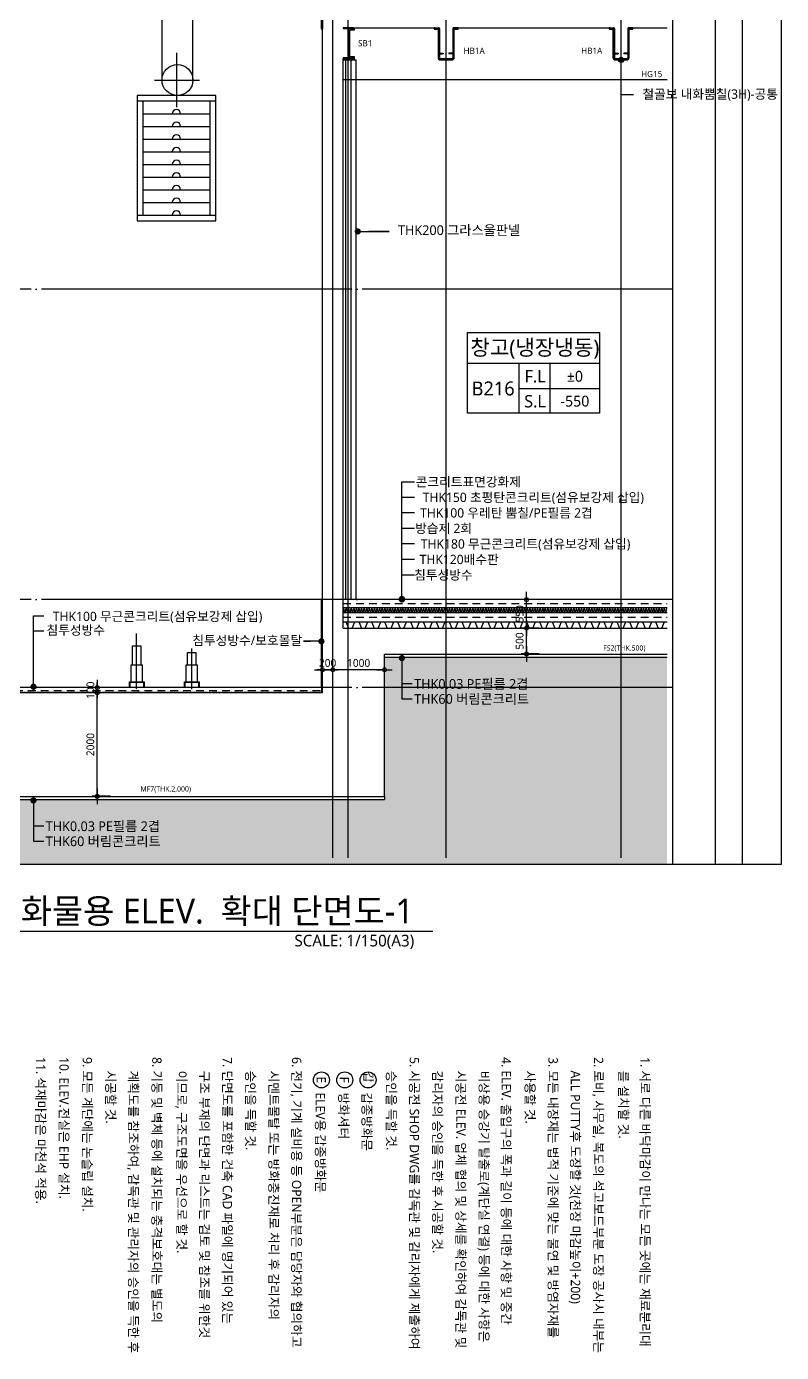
# Model space of a CAD drawing. Header units: millimetres. Extents: x -41190 to 206278, y 985 to 58902.
# Drawn here: x 148490 to 163078, y 985 to 26603 of the extents above; entities that cross this region are included whole.
import ezdxf
from ezdxf.enums import TextEntityAlignment as Align

# ---------------------------------------------------------------- set-up
doc = ezdxf.new("R2010")
doc.units = ezdxf.units.MM
doc.header["$LTSCALE"] = 100
doc.header["$MEASUREMENT"] = 0
doc.header["$PDSIZE"] = -10
doc.linetypes.add('CEN', pattern=[62, 60, -1, 0, -1])
doc.linetypes.add('HID', pattern=[2.5, 1.5, -1])
doc.layers.get('0').update_dxf_attribs({"linetype": 'CONTINUOUS'})
doc.layers.get('Defpoints').update_dxf_attribs({"color": 171, "linetype": 'CONTINUOUS'})
for name, color, linetype in [('4', 4, 'CONTINUOUS'), ('CEN(ST)', 1, 'CEN'), ('CON', 2, 'CONTINUOUS'), ('ELE-6', 8, 'CONTINUOUS'), ('ELE6', 8, 'CONTINUOUS'), ('ELE9', 9, 'CONTINUOUS'), ('FIN', 8, 'CONTINUOUS'), ('FIN(패널-T75 글라스울)', 6, 'CONTINUOUS'), ('FIN-2', 9, 'CONTINUOUS'), ('HAT 254', 254, 'CONTINUOUS'), ('HAT-252', 252, 'CONTINUOUS'), ('HF', 3, 'CONTINUOUS'), ('INS', 9, 'BATTING'), ('LED', 7, 'CONTINUOUS'), ('NDIM', 7, 'CONTINUOUS'), ('STEEL', 5, 'CONTINUOUS'), ('SYM', 7, 'CONTINUOUS'), ('TEXT', 3, 'CONTINUOUS'), ('TEXT(MIN)', 7, 'CONTINUOUS'), ('TEXT(NOTE小)', 1, 'CONTINUOUS'), ('TEXT(노트)', 7, 'CONTINUOUS'), ('TEXT(실명)', 3, 'CONTINUOUS'), ('TEXT-기입', 6, 'CONTINUOUS'), ('TITLE', 7, 'CONTINUOUS'), ('wire-meshes', 1, 'CONTINUOUS'), ('배수판', 5, 'CONTINUOUS')]:
    doc.layers.add(name, color=color, linetype=linetype)
doc.layers.add('NUMBER', color=171, linetype='CONTINUOUS', plot=False)
doc.styles.add('CGS', font='cgse', dxfattribs={"bigfont": 'cgs'})
doc.styles.add('나눔바른고딕', font='NanumBarunGothic.ttf')
doc.linetypes.add('BATTING', pattern='A,0.0001,-0.1,[134,ltypeshp.shx,S=0.1,R=0,X=-0.1,Y=0],-0.2,[134,ltypeshp.shx,S=0.1,R=180,X=0.1,Y=0],-0.1', length=0.4001)
doc.dimstyles.new('NDIM 1200', dxfattribs={"dimscale": 75, "dimtxt": 3, "dimasz": 1, "dimexe": 2, "dimexo": 2, "dimgap": 1, "dimtad": 1, "dimdec": 0, "dimdsep": 46, "dimtxsty": 'CGS', "dimblk": 'DOT0', "dimcen": 1, "dimdle": 8, "dimclrd": 256, "dimclre": 256, "dimclrt": 256, "dimadec": 0, "dimazin": 0, "dimtfac": 1, "dimtdec": 0, "dimtix": 1, "dimtmove": 2, "dimatfit": 3, "dimldrblk": 'DOT0', "dimfxl": 1, "dimtolj": 1, "dimtzin": 0, "dimlwd": -1, "dimlwe": -1, "dimarcsym": 0})

# ---------------------------------------------------------------- blocks, each defined once
blk = doc.blocks.new('갑종방화문표기')
at = {"layer": 'TEXT(NOTE小)'}
blk.add_circle((0, 0), 150, dxfattribs=at)
at = {"layer": 'TEXT(NOTE小)', "style": '나눔바른고딕'}
blk.add_text('갑', height=160, dxfattribs=at).set_placement((-53, 7), align=Align.MIDDLE_CENTER)
blk = doc.blocks.new('A$C4BDA14EB')
at = {"layer": 'TEXT(NOTE小)'}
blk.add_circle((515, 572), 515, dxfattribs=at)
at = {"layer": 'TEXT(NOTE小)', "style": '나눔바른고딕'}
blk.add_text('F', height=600, dxfattribs=at).set_placement((502, 554), align=Align.MIDDLE_CENTER)
blk = doc.blocks.new('A$C0853663C')
at = {"layer": 'TEXT(NOTE小)'}
blk.add_circle((515, 573), 515, dxfattribs=at)
at = {"layer": 'TEXT(NOTE小)', "style": '나눔바른고딕'}
blk.add_text('E', height=600, dxfattribs=at).set_placement((502, 554), align=Align.MIDDLE_CENTER)
blk = doc.blocks.new('NOTE')
for name, p, xscale, yscale, zscale in [('갑종방화문표기', (575, -5646), 1.030731055544951, 1.030731055544951, 1.030731055544951), ('A$C4BDA14EB', (420, -6268), 0.3, 0.3, 0.3), ('A$C0853663C', (420, -6718), 0.3, 0.3, 0.3)]:
    blk.add_blockref(name, p, dxfattribs=dict(xscale=xscale, yscale=yscale, zscale=zscale))
at = {"layer": 'TEXT', "style": '나눔바른고딕'}
for s, p in [('1. 서로 다른 바닥마감이 만나는 모든 곳에는 재료분리대', (132, -292)), ('를 설치할 것.', (393, -709)), ('2. 로비, 사무실, 복도의 석고보드부분 도장 공사시 내부는', (132, -1192)), ('ALL PUTTY후 도장할 것(천장 마감높이+200)', (393, -1638)), ('3. 모든 내장재는 법적 기준에 맞는 불연 및 방염자재를', (132, -2070)), ('사용할 것.', (393, -2516)), ('4. ELEV. 출입구의 폭과 길이 등에 대한 사항 및 중간', (132, -2976)), ('비상용 승강기 탈출로(계단실 연결) 등에 대한 사항은', (393, -3403)), ('시공전 ELEV. 업체 협의 및 상세를 확인하여 감독관 및', (393, -3853)), ('감리자의 승인을 득한 후 시공할 것.', (393, -4303)), ('5. 시공전 SHOP DWG를 감독관 및 감리자에게 제출하여', (132, -4750)), ('승인을 득할 것.', (393, -5196)), ('갑종방화문', (815, -5667)), ('방화셔터', (815, -6117)), ('ELEV용 갑종방화문', (815, -6567)), ('6. 전기, 기계 설비용 등 OPEN부분은 담당자와 협의하고', (132, -7026)), ('시멘트몰탈 또는 방화충진재로 처리 후 감리자의', (393, -7466)), ('승인을 득할 것.', (393, -7916)), ('7. 단면도를 포함한 건축 CAD 파일에 명기되어 있는', (132, -8363)), ('구조 부재의 단면과 리스트는 검토 및 참조를 위한것', (393, -8806)), ('이므로, 구조도면을 우선으로 할 것.', (393, -9246)), ('8. 기둥 및 벽체 등에 설치되는 충격보호대는 별도의', (132, -9726)), ('계획도를 참조하여, 감독관 및 관리자의 승인을 득한 후', (393, -10179)), ('시공할 것.', (393, -10619)), ('9. 모든 계단에는 논슬립 설치.', (132, -11070)), ('10. ELEV.전실은 EHP 설치.', (132, -11520)), ('11. 석재마감은 마천석 적용.', (132, -11970))]:
    blk.add_text(s, height=180, dxfattribs=at).set_placement(p, align=Align.MIDDLE_LEFT)
blk = doc.blocks.new('DOT0')
blk.add_line((-3, 0), (3, 0))
at = {"color": 6}
blk.add_circle((0, 0), 0.75, dxfattribs=at)
blk = doc.blocks.new('*U14')
at = {"layer": 'Defpoints'}
blk.add_point((0, 0), dxfattribs=at)
at = {"layer": 'HF'}
for p, q in [((-209, 0), (-147, 0)), ((-209, 0), (-209, -6)), ((209, 0), (147, 0)), ((209, 0), (209, -6)), ((-209, -6), (-147, -6)), ((-135, -18), (-135, -482)), ((-129, -18), (-129, -482)), ((129, -18), (129, -482)), ((135, -18), (135, -482)), ((209, -6), (147, -6)), ((-117, -494), (-55, -494)), ((-117, -500), (-55, -500)), ((-117, -506), (-55, -506)), ((-55, -494), (-55, -500)), ((-55, -500), (-55, -506)), ((117, -494), (55, -494)), ((55, -494), (55, -500)), ((117, -500), (55, -500)), ((55, -500), (55, -506)), ((117, -506), (55, -506)), ((-135, -518), (-135, -582)), ((-129, -518), (-129, -582)), ((-117, -594), (117, -594)), ((-117, -600), (117, -600)), ((129, -518), (129, -582)), ((135, -518), (135, -582))]:
    blk.add_line(p, q, dxfattribs=at)
for centre, radius, start, end in [((-147, -18), 18, 360, 450), ((147, -18), 18, 90, 180), ((-147, -18), 12, 0, 90), ((147, -18), 12, 90, 180), ((-117, -482), 18, 180, 270), ((-117, -518), 18, 90, 180), ((-117, -482), 12, 180, 270), ((-117, -518), 12, 90, 180), ((117, -482), 12, 270, 360), ((117, -482), 18, 270, 360), ((117, -518), 18, 0, 90), ((117, -518), 12, 0, 90), ((-117, -582), 18, 180, 270), ((-117, -582), 12, 180, 270), ((117, -582), 12, 270, 360), ((117, -582), 18, 270, 360)]:
    blk.add_arc(centre, radius, start, end, dxfattribs=at)
blk = doc.blocks.new('A$C51E23882')
at = {"layer": 'TITLE'}
blk.add_lwpolyline([(8500, 0), (0, 0), (0, 5200), (8500, 5200)], close=True, dxfattribs=at)
for points in [[(8500, 3200), (0, 3200)], [(3300, 3200), (3300, 0)], [(5300, 3200), (5300, 0)], [(3300, 1600), (8500, 1600)]]:
    blk.add_lwpolyline(points, dxfattribs=at)
at = {"layer": 'TITLE', "style": '나눔바른고딕'}
for s, p in [('F.L', (4352, 2378)), ('S.L', (4352, 778))]:
    blk.add_text(s, height=800, dxfattribs=at).set_placement(p, align=Align.MIDDLE)
blk = doc.blocks.new('*D194')
at = {"layer": 'Defpoints', "color": 0, "ltscale": 0.4, "transparency": 16777216}
for p in [(154408, 14175), (154408, 13837), (155408, 13835)]:
    blk.add_point(p, dxfattribs=at)
at = {"layer": 'NDIM', "ltscale": 0.4, "transparency": 16777216}
for p, q in [((154408, 13937), (154408, 14275)), ((155358, 14175), (154458, 14175)), ((155408, 13935), (155408, 14275))]:
    blk.add_line(p, q, dxfattribs=at)
at = {"layer": 'NDIM', "ltscale": 0.4, "transparency": 16777216, "xscale": 50, "yscale": 50, "zscale": 50, "rotation": 180}
blk.add_blockref('DOT0', (154408, 14175), dxfattribs=at)
at = {"layer": 'NDIM', "ltscale": 0.4, "transparency": 16777216, "xscale": 50, "yscale": 50, "zscale": 50}
blk.add_blockref('DOT0', (155408, 14175), dxfattribs=at)
at = {"layer": 'NDIM', "ltscale": 0.4, "transparency": 16777216, "insert": (154908, 14306), "char_height": 150, "attachment_point": 5, "style": '나눔바른고딕'}
blk.add_mtext('\\A1;1000', dxfattribs=at)
blk = doc.blocks.new('*D195')
at = {"layer": 'Defpoints', "color": 0, "ltscale": 0.4, "transparency": 16777216}
for p in [(154408, 14175), (154208, 13836), (154408, 13837)]:
    blk.add_point(p, dxfattribs=at)
at = {"layer": 'NDIM', "ltscale": 0.4, "transparency": 16777216}
for p, q in [((154158, 14175), (154108, 14175)), ((154208, 13936), (154208, 14275)), ((154208, 14175), (154408, 14175)), ((154408, 13937), (154408, 14275)), ((154458, 14175), (154508, 14175))]:
    blk.add_line(p, q, dxfattribs=at)
at = {"layer": 'NDIM', "ltscale": 0.4, "transparency": 16777216, "xscale": 50, "yscale": 50, "zscale": 50}
blk.add_blockref('DOT0', (154208, 14175), dxfattribs=at)
at = {"layer": 'NDIM', "ltscale": 0.4, "transparency": 16777216, "xscale": 50, "yscale": 50, "zscale": 50, "rotation": 180}
blk.add_blockref('DOT0', (154408, 14175), dxfattribs=at)
at = {"layer": 'NDIM', "ltscale": 0.4, "transparency": 16777216, "insert": (154308, 14306), "char_height": 150, "attachment_point": 5, "style": '나눔바른고딕'}
blk.add_mtext('\\A1;200', dxfattribs=at)
blk = doc.blocks.new('*D290')
at = {"layer": 'Defpoints', "color": 0, "ltscale": 0.4, "transparency": 16777216}
for p in [(158151, 15530), (158488, 15530), (158493, 14980, 0)]:
    blk.add_point(p, dxfattribs=at)
at = {"layer": 'NDIM', "ltscale": 0.4, "transparency": 16777216}
for p, q in [((158388, 15530), (158051, 15530)), ((158151, 15030), (158151, 15480)), ((158393, 14980), (158051, 14980))]:
    blk.add_line(p, q, dxfattribs=at)
at = {"layer": 'NDIM', "ltscale": 0.4, "transparency": 16777216, "xscale": 50, "yscale": 50, "zscale": 50}
for p, rotation in [((158151, 15530), 90), ((158151, 14980), 270)]:
    blk.add_blockref('DOT0', p, dxfattribs=dict(at, rotation=rotation))
at = {"layer": 'NDIM', "ltscale": 0.4, "transparency": 16777216, "insert": (158019, 15255), "char_height": 150, "attachment_point": 5, "rotation": 90, "style": '나눔바른고딕'}
blk.add_mtext('\\A1;550', dxfattribs=at)
blk = doc.blocks.new('*D291')
at = {"layer": 'Defpoints', "color": 0, "ltscale": 0.4, "transparency": 16777216}
for p in [(158151, 14980), (158488, 14980), (158493, 14480, 0)]:
    blk.add_point(p, dxfattribs=at)
at = {"layer": 'NDIM', "ltscale": 0.4, "transparency": 16777216}
for p, q in [((158388, 14980), (158051, 14980)), ((158151, 14530), (158151, 14930)), ((158393, 14480), (158051, 14480))]:
    blk.add_line(p, q, dxfattribs=at)
at = {"layer": 'NDIM', "ltscale": 0.4, "transparency": 16777216, "xscale": 50, "yscale": 50, "zscale": 50}
for p, rotation in [((158151, 14980), 90), ((158151, 14480), 270)]:
    blk.add_blockref('DOT0', p, dxfattribs=dict(at, rotation=rotation))
at = {"layer": 'NDIM', "ltscale": 0.4, "transparency": 16777216, "insert": (158019, 14730), "char_height": 150, "attachment_point": 5, "rotation": 90, "style": '나눔바른고딕'}
blk.add_mtext('\\A1;500', dxfattribs=at)
blk = doc.blocks.new('*D292')
at = {"layer": 'Defpoints', "color": 0, "ltscale": 0.4, "transparency": 16777216}
for p in [(149857, 13830), (150199, 13830, 0), (150199, 13730, 0)]:
    blk.add_point(p, dxfattribs=at)
at = {"layer": 'NDIM', "ltscale": 0.4, "transparency": 16777216}
for p, q in [((149857, 13880), (149857, 13930)), ((150099, 13830), (149757, 13830)), ((150099, 13730), (149757, 13730)), ((149857, 13730), (149857, 13830)), ((149857, 13680), (149857, 13630))]:
    blk.add_line(p, q, dxfattribs=at)
at = {"layer": 'NDIM', "ltscale": 0.4, "transparency": 16777216, "xscale": 50, "yscale": 50, "zscale": 50}
for p, rotation in [((149857, 13830), 270), ((149857, 13730), 90)]:
    blk.add_blockref('DOT0', p, dxfattribs=dict(at, rotation=rotation))
at = {"layer": 'NDIM', "ltscale": 0.4, "transparency": 16777216, "insert": (149725, 13780), "char_height": 150, "attachment_point": 5, "rotation": 90, "style": '나눔바른고딕'}
blk.add_mtext('\\A1;100', dxfattribs=at)
blk = doc.blocks.new('*D293')
at = {"layer": 'Defpoints', "color": 0, "ltscale": 0.4, "transparency": 16777216}
for p in [(149857, 13730), (150195, 13730), (150212, 11730, 0)]:
    blk.add_point(p, dxfattribs=at)
at = {"layer": 'NDIM', "ltscale": 0.4, "transparency": 16777216}
for p, q in [((150095, 13730), (149757, 13730)), ((149857, 11780), (149857, 13680)), ((150112, 11730), (149757, 11730))]:
    blk.add_line(p, q, dxfattribs=at)
at = {"layer": 'NDIM', "ltscale": 0.4, "transparency": 16777216, "xscale": 50, "yscale": 50, "zscale": 50}
for p, rotation in [((149857, 13730), 90), ((149857, 11730), 270)]:
    blk.add_blockref('DOT0', p, dxfattribs=dict(at, rotation=rotation))
at = {"layer": 'NDIM', "ltscale": 0.4, "transparency": 16777216, "insert": (149725, 12730), "char_height": 150, "attachment_point": 5, "rotation": 90, "style": '나눔바른고딕'}
blk.add_mtext('\\A1;2000', dxfattribs=at)

msp = doc.modelspace()

# ---------------------------------------------------------------- hatches: boundary and pattern name
at = {"ltscale": 10000}
h = msp.add_hatch(color=256, dxfattribs=at)
h.dxf.hatch_style = 1
edge = h.paths.add_edge_path()
edge.add_arc((159978.3, 25958.6), 50, 360, 720, ccw=False)
at = {"layer": 'HAT 254', "ltscale": 1000}
h = msp.add_hatch(color=256, dxfattribs=at)
h.dxf.hatch_style = 1
h.paths.add_polyline_path([(160868.8, 14419.6), (160868.8, 10420.6), (141914.6, 10420.6), (141914.6, 14419.6), (143008.3, 14419.6), (143008.3, 12919.6), (146008.3, 12919.6), (146008.3, 11669.6), (155408.3, 11669.6), (155408.3, 14419.6)])
at = {"layer": 'LED'}
h = msp.add_hatch(color=256, dxfattribs=at)
h.dxf.hatch_style = 1
edge = h.paths.add_edge_path()
edge.add_arc((155744, 15537.4), 64.8, 180, 540, ccw=False)

# ---------------------------------------------------------------- linework, layer by layer
for p, q in [((154208.3, 26556.3), (154208.3, 26854.8)), ((154208.3, 26579.8), (154208.3, 26556.3))]:
    msp.add_line(p, q)
msp.add_lwpolyline([(154180.5, 26839.8), (154180.5, 26556.3), (154208.3, 26556.3)])
at = {"layer": '4'}
msp.add_lwpolyline([(154341.3, 27002.6, -0.4142136), (154331.3, 26992.6), (154208.3, 26992.6), (154208.3, 26566.3, -0.4142136), (154198.3, 26556.3), (154191.3, 26556.3), (154191.3, 27009.6), (154341.3, 27009.6)], format="xyb", close=True, dxfattribs=at)
at = {"layer": 'CEN(ST)', "ltscale": 10000}
for p, q in [((154408.3, 10543.3), (154408.3, 55600.4)), ((154708.3, 10543.3), (154708.3, 55600.4)), ((156598.3, 10543.3), (156598.3, 55600.4)), ((159978.3, 10543.3), (159978.3, 55600.4))]:
    msp.add_line(p, q, dxfattribs=at)
at = {"layer": 'CEN(ST)'}
for p, q in [((160978, 21529.6), (141681.1, 21529.6)), ((160978, 15529.6), (141681.1, 15529.6)), ((160978, 13829.6), (141681.1, 13829.6))]:
    msp.add_line(p, q, dxfattribs=at)
at = {"layer": 'CON', "ltscale": 0.1}
for p, q in [((154208.3, 13729.6), (154208.3, 26954.6)), ((154608.3, 26579.6), (156451.3, 26579.6)), ((156745.3, 26579.6), (159831.3, 26579.6)), ((160125.3, 26579.6), (160868.8, 26579.6)), ((154608.3, 14979.6), (154608.3, 25979.6))]:
    msp.add_line(p, q, dxfattribs=at)
at = {"layer": 'CON', "ltscale": 10000}
for p, q in [((154608.3, 14979.6), (160868.8, 14979.6)), ((155408.3, 11729.6), (155408.3, 14479.6)), ((155408.3, 14479.6), (160868.8, 14479.6)), ((154208.3, 13729.6), (148008.3, 13729.6)), ((146008.3, 11729.6), (155408.3, 11729.6))]:
    msp.add_line(p, q, dxfattribs=at)
at = {"layer": 'Defpoints', "ltscale": 1000}
for points in [[(139806.1, 10420.6), (163078, 10420.6), (163078, 57475.4), (139806.1, 57475.4)], [(140331.1, 10420.6), (162328, 10420.6), (162328, 56950.4), (140331.1, 56950.4)], [(140856.1, 10420.6), (161803, 10420.6), (161803, 56425.4), (140856.1, 56425.4)]]:
    msp.add_lwpolyline(points, close=True, dxfattribs=at)
msp.add_lwpolyline([(141681.1, 55600.4), (141681.1, 10420.6), (160978, 10420.6), (160978, 55600.4)], dxfattribs=at)
at = {"layer": 'ELE-6', "ltscale": 10000}
msp.add_line((154608.3, 25579.6), (160868.8, 25579.6), dxfattribs=at)
at = {"layer": 'ELE9'}
for p, q in [((151108.3, 25569), (151108.3, 55600.4)), ((151705.7, 25568.5), (151705.7, 55600.4)), ((151386.9, 26092.1), (151386.9, 25045.9)), ((150960.5, 25569), (151835, 25569)), ((150627.2, 25270.5), (150627.2, 22851.1)), ((152146.6, 25270.5), (150627.2, 25270.5)), ((152146.6, 25161.4), (150627.2, 25161.4)), ((150736.2, 25161.4), (150736.2, 22960.1)), ((152037.6, 22960.1), (152037.6, 25161.4)), ((152146.6, 22851.1), (152146.6, 25270.5)), ((150736.2, 24916.8), (152037.6, 24916.8)), ((150736.2, 24672.2), (152037.6, 24672.2)), ((150736.2, 24427.7), (152037.6, 24427.7)), ((150736.2, 24183.1), (152037.6, 24183.1)), ((150736.2, 23938.5), (152037.6, 23938.5)), ((150736.2, 23693.9), (152037.6, 23693.9)), ((150736.2, 23449.3), (152037.6, 23449.3)), ((150736.2, 23204.7), (152037.6, 23204.7)), ((150627.2, 22960.1), (152146.6, 22960.1)), ((150627.2, 22851.1), (152146.6, 22851.1)), ((150618.6, 13807.8), (150618.6, 14875.6)), ((150618.6, 13807.8), (150618.6, 14779.5)), ((151679.5, 14584.5), (151679.5, 13800.3))]:
    msp.add_line(p, q, dxfattribs=at)
for points in [[(150539.3, 14261.9), (150539.3, 14635.7), (150697.9, 14635.7), (150697.9, 14261.9)], [(151600.2, 14261.9), (151600.2, 14508.7), (151758.8, 14508.7), (151758.8, 14261.9)], [(150731.9, 13940), (150731.9, 14261.9), (150505.3, 14261.9), (150505.3, 13940)], [(151792.8, 13940), (151792.8, 14261.9), (151566.2, 14261.9), (151566.2, 13940)], [(150481, 13829.6), (150481, 13940), (150766.1, 13940), (150766.1, 13829.6)], [(150756.8, 13829.6), (150756.8, 13931.8), (150488.7, 13931.8), (150488.7, 13829.6)], [(151541.9, 13829.6), (151541.9, 13940), (151827, 13940), (151827, 13829.6)], [(151817.7, 13829.6), (151817.7, 13931.8), (151549.6, 13931.8), (151549.6, 13829.6)]]:
    msp.add_lwpolyline(points, dxfattribs=at)
msp.add_circle((151407, 25568.5), 298.7, dxfattribs=at)
for centre in [(151386.9, 24916.8), (151386.9, 24672.2), (151386.9, 24427.7), (151386.9, 24183.1), (151386.9, 23938.5), (151386.9, 23693.9), (151386.9, 23449.3), (151386.9, 23204.7), (151386.9, 22960.1)]:
    msp.add_arc(centre, 81.5, 0, 180, dxfattribs=at)
at = {"layer": 'FIN', "ltscale": 0.1}
for p, q in [((154188.3, 13829.6), (154188.3, 15529.6)), ((154188.3, 15529.6), (154208.3, 15529.6))]:
    msp.add_line(p, q, dxfattribs=at)
at = {"layer": 'FIN', "ltscale": 10000}
for p, q in [((160868.8, 15529.6), (154608.3, 15529.6)), ((154608.3, 15379.6), (160868.8, 15379.6)), ((154188.3, 13829.6), (148028.3, 13829.6))]:
    msp.add_line(p, q, dxfattribs=at)
at = {"layer": 'FIN'}
for p, q in [((154608.3, 15279.6), (160868.8, 15279.6)), ((154608.3, 15099.6), (160868.8, 15099.6))]:
    msp.add_line(p, q, dxfattribs=at)
at = {"layer": 'FIN', "ltscale": 10000}
msp.add_lwpolyline([(154608.3, 25958.6), (154829.3, 25958.6), (154829.3, 26017.6), (154734.8, 26017.6), (154734.8, 26541.6), (154829.3, 26541.6), (154829.3, 26579.6)], dxfattribs=at)
for points in [[(156807.3, 26579.6), (156807.3, 26573.6), (156745.3, 26573.6, 0.4142136), (156733.3, 26561.6), (156733.3, 25997.6, -0.4142136), (156715.3, 25979.6), (156481.3, 25979.6, -0.4142136), (156463.3, 25997.6), (156463.3, 26561.6, 0.4142136), (156451.3, 26573.6), (156389.3, 26573.6), (156389.3, 26579.6), (156368.3, 26579.6), (156368.3, 26552.6), (156442.3, 26552.6), (156442.3, 25997.6, 0.4142136), (156481.3, 25958.6), (156715.3, 25958.6, 0.4142136), (156754.3, 25997.6), (156754.3, 26552.6), (156828.3, 26552.6), (156828.3, 26579.6)], [(160187.3, 26579.6), (160187.3, 26573.6), (160125.3, 26573.6, 0.4142136), (160113.3, 26561.6), (160113.3, 25997.6, -0.4142136), (160095.3, 25979.6), (159861.3, 25979.6, -0.4142136), (159843.3, 25997.6), (159843.3, 26561.6, 0.4142136), (159831.3, 26573.6), (159769.3, 26573.6), (159769.3, 26579.6), (159748.3, 26579.6), (159748.3, 26552.6), (159822.3, 26552.6), (159822.3, 25997.6, 0.4142136), (159861.3, 25958.6), (160095.3, 25958.6, 0.4142136), (160134.3, 25997.6), (160134.3, 26552.6), (160208.3, 26552.6), (160208.3, 26579.6)]]:
    msp.add_lwpolyline(points, format="xyb", close=True, dxfattribs=at)
at = {"layer": 'FIN', "ltscale": 1000}
for points in [[(159769.3, 26574.7, -0.0205695), (159770.5, 26573.6)], [(154614.2, 15279.6, 0.5248557), (154632.9, 15306.7), (154620.5, 15352.5, -1.4491979), (154657.9, 15352.5), (154645.5, 15306.7, 0.5248557), (154664.2, 15279.6, 0.5248557), (154682.9, 15306.7), (154670.5, 15352.5, -1.4491979), (154707.9, 15352.5), (154695.5, 15306.7, 0.5248557), (154714.2, 15279.6, 0.5248557), (154732.9, 15306.7), (154720.5, 15352.5, -1.4491979), (154757.9, 15352.5), (154745.5, 15306.7, 0.5248557), (154764.2, 15279.6, 0.5248557), (154782.9, 15306.7), (154770.5, 15352.5, -1.4491979), (154807.9, 15352.5), (154795.5, 15306.7, 0.5248557), (154814.2, 15279.6, 0.5248557), (154832.9, 15306.7), (154820.5, 15352.5, -1.4491979), (154857.9, 15352.5), (154845.5, 15306.7, 0.5248557), (154864.2, 15279.6, 0.5248557), (154882.9, 15306.7), (154870.5, 15352.5, -1.4491979), (154907.9, 15352.5), (154895.5, 15306.7, 0.5248557), (154914.2, 15279.6, 0.5248557), (154932.9, 15306.7), (154920.5, 15352.5, -1.4491979), (154957.9, 15352.5), (154945.5, 15306.7, 0.5248557), (154964.2, 15279.6, 0.5248557), (154982.9, 15306.7), (154970.5, 15352.5, -1.4491979), (155007.9, 15352.5), (154995.5, 15306.7, 0.5248557), (155014.2, 15279.6, 0.5248557), (155032.9, 15306.7), (155020.5, 15352.5, -1.4491979), (155057.9, 15352.5), (155045.5, 15306.7, 0.5248557), (155064.2, 15279.6, 0.5248557), (155082.9, 15306.7), (155070.5, 15352.5, -1.4491979), (155107.9, 15352.5), (155095.5, 15306.7, 0.5248557), (155114.2, 15279.6, 0.5248557), (155132.9, 15306.7), (155120.5, 15352.5, -1.4491979), (155157.9, 15352.5), (155145.5, 15306.7, 0.5248557), (155164.2, 15279.6, 0.5248557), (155182.9, 15306.7), (155170.5, 15352.5, -1.4491979), (155207.9, 15352.5), (155195.5, 15306.7, 0.5248557), (155214.2, 15279.6, 0.5248557), (155232.9, 15306.7), (155220.5, 15352.5, -1.4491979), (155257.9, 15352.5), (155245.5, 15306.7, 0.5248557), (155264.2, 15279.6, 0.5248557), (155282.9, 15306.7), (155270.5, 15352.5, -1.4491979), (155307.9, 15352.5), (155295.5, 15306.7, 0.5248557), (155314.2, 15279.6, 0.5248557), (155332.9, 15306.7), (155320.5, 15352.5, -1.4491979), (155357.9, 15352.5), (155345.5, 15306.7, 0.5248557), (155364.2, 15279.6, 0.5248557), (155382.9, 15306.7), (155370.5, 15352.5, -1.4491979), (155407.9, 15352.5), (155395.5, 15306.7, 0.5248557), (155414.2, 15279.6, 0.5248557), (155432.9, 15306.7), (155420.5, 15352.5, -1.4491979), (155457.9, 15352.5), (155445.5, 15306.7, 0.5248557), (155464.2, 15279.6, 0.5248557), (155482.9, 15306.7), (155470.5, 15352.5, -1.4491979), (155507.9, 15352.5), (155495.5, 15306.7, 0.5248557), (155514.2, 15279.6, 0.5248557), (155532.9, 15306.7), (155520.5, 15352.5, -1.4491979), (155557.9, 15352.5), (155545.5, 15306.7, 0.5248557), (155564.2, 15279.6, 0.5248557), (155582.9, 15306.7), (155570.5, 15352.5, -1.4491979), (155607.9, 15352.5), (155595.5, 15306.7, 0.5248557), (155614.2, 15279.6, 0.5248557), (155632.9, 15306.7), (155620.5, 15352.5, -1.4491979), (155657.9, 15352.5), (155645.5, 15306.7, 0.5248557), (155664.2, 15279.6, 0.5248557), (155682.9, 15306.7), (155670.5, 15352.5, -1.4491979), (155707.9, 15352.5), (155695.5, 15306.7, 0.5248557), (155714.2, 15279.6, 0.5248557), (155732.9, 15306.7), (155720.5, 15352.5, -1.4491979), (155757.9, 15352.5), (155745.5, 15306.7, 0.5248557), (155764.2, 15279.6, 0.5248557), (155782.9, 15306.7), (155770.5, 15352.5, -1.4491979), (155807.9, 15352.5), (155795.5, 15306.7, 0.5248557), (155814.2, 15279.6, 0.5248557), (155832.9, 15306.7), (155820.5, 15352.5, -1.4491979), (155857.9, 15352.5), (155845.5, 15306.7, 0.5248557), (155864.2, 15279.6, 0.5248557), (155882.9, 15306.7), (155870.5, 15352.5, -1.4491979), (155907.9, 15352.5), (155895.5, 15306.7, 0.5248557), (155914.2, 15279.6, 0.5248557), (155932.9, 15306.7), (155920.5, 15352.5, -1.4491979), (155957.9, 15352.5), (155945.5, 15306.7, 0.5248557), (155964.2, 15279.6, 0.5248557), (155982.9, 15306.7), (155970.5, 15352.5, -1.4491979), (156007.9, 15352.5), (155995.5, 15306.7, 0.5248557), (156014.2, 15279.6, 0.5248557), (156032.9, 15306.7), (156020.5, 15352.5, -1.4491979), (156057.9, 15352.5), (156045.5, 15306.7, 0.5248557), (156064.2, 15279.6, 0.5248557), (156082.9, 15306.7), (156070.5, 15352.5, -1.4491979), (156107.9, 15352.5), (156095.5, 15306.7, 0.5248557), (156114.2, 15279.6, 0.5248557), (156132.9, 15306.7), (156120.5, 15352.5, -1.4491979), (156157.9, 15352.5), (156145.5, 15306.7, 0.5248557), (156164.2, 15279.6, 0.5248557), (156182.9, 15306.7), (156170.5, 15352.5, -1.4491979), (156207.9, 15352.5), (156195.5, 15306.7, 0.5248557), (156214.2, 15279.6)], [(156214.2, 15279.6, 0.5248557), (156232.9, 15306.7), (156220.5, 15352.5, -1.4491979), (156257.9, 15352.5), (156245.5, 15306.7, 0.5248557), (156264.2, 15279.6, 0.5248557), (156282.9, 15306.7), (156270.5, 15352.5, -1.4491979), (156307.9, 15352.5), (156295.5, 15306.7, 0.5248557), (156314.2, 15279.6, 0.5248557), (156332.9, 15306.7), (156320.5, 15352.5, -1.4491979), (156357.9, 15352.5), (156345.5, 15306.7, 0.5248557), (156364.2, 15279.6, 0.5248557), (156382.9, 15306.7), (156370.5, 15352.5, -1.4491979), (156407.9, 15352.5), (156395.5, 15306.7, 0.5248557), (156414.2, 15279.6, 0.5248557), (156432.9, 15306.7), (156420.5, 15352.5, -1.4491979), (156457.9, 15352.5), (156445.5, 15306.7, 0.5248557), (156464.2, 15279.6, 0.5248557), (156482.9, 15306.7), (156470.5, 15352.5, -1.4491979), (156507.9, 15352.5), (156495.5, 15306.7, 0.5248557), (156514.2, 15279.6, 0.5248557), (156532.9, 15306.7), (156520.5, 15352.5, -1.4491979), (156557.9, 15352.5), (156545.5, 15306.7, 0.5248557), (156564.2, 15279.6, 0.5248557), (156582.9, 15306.7), (156570.5, 15352.5, -1.4491979), (156607.9, 15352.5), (156595.5, 15306.7, 0.5248557), (156614.2, 15279.6, 0.5248557), (156632.9, 15306.7), (156620.5, 15352.5, -1.4491979), (156657.9, 15352.5), (156645.5, 15306.7, 0.5248557), (156664.2, 15279.6, 0.5248557), (156682.9, 15306.7), (156670.5, 15352.5, -1.4491979), (156707.9, 15352.5), (156695.5, 15306.7, 0.5248557), (156714.2, 15279.6, 0.5248557), (156732.9, 15306.7), (156720.5, 15352.5, -1.4491979), (156757.9, 15352.5), (156745.5, 15306.7, 0.5248557), (156764.2, 15279.6, 0.5248557), (156782.9, 15306.7), (156770.5, 15352.5, -1.4491979), (156807.9, 15352.5), (156795.5, 15306.7, 0.5248557), (156814.2, 15279.6, 0.5248557), (156832.9, 15306.7), (156820.5, 15352.5, -1.4491979), (156857.9, 15352.5), (156845.5, 15306.7, 0.5248557), (156864.2, 15279.6, 0.5248557), (156882.9, 15306.7), (156870.5, 15352.5, -1.4491979), (156907.9, 15352.5), (156895.5, 15306.7, 0.5248557), (156914.2, 15279.6, 0.5248557), (156932.9, 15306.7), (156920.5, 15352.5, -1.4491979), (156957.9, 15352.5), (156945.5, 15306.7, 0.5248557), (156964.2, 15279.6, 0.5248557), (156982.9, 15306.7), (156970.5, 15352.5, -1.4491979), (157007.9, 15352.5), (156995.5, 15306.7, 0.5248557), (157014.2, 15279.6, 0.5248557), (157032.9, 15306.7), (157020.5, 15352.5, -1.4491979), (157057.9, 15352.5), (157045.5, 15306.7, 0.5248557), (157064.2, 15279.6, 0.5248557), (157082.9, 15306.7), (157070.5, 15352.5, -1.4491979), (157107.9, 15352.5), (157095.5, 15306.7, 0.5248557), (157114.2, 15279.6, 0.5248557), (157132.9, 15306.7), (157120.5, 15352.5, -1.4491979), (157157.9, 15352.5), (157145.5, 15306.7, 0.5248557), (157164.2, 15279.6, 0.5248557), (157182.9, 15306.7), (157170.5, 15352.5, -1.4491979), (157207.9, 15352.5), (157195.5, 15306.7, 0.5248557), (157214.2, 15279.6, 0.5248557), (157232.9, 15306.7), (157220.5, 15352.5, -1.4491979), (157257.9, 15352.5), (157245.5, 15306.7, 0.5248557), (157264.2, 15279.6, 0.5248557), (157282.9, 15306.7), (157270.5, 15352.5, -1.4491979), (157307.9, 15352.5), (157295.5, 15306.7, 0.5248557), (157314.2, 15279.6, 0.5248557), (157332.9, 15306.7), (157320.5, 15352.5, -1.4491979), (157357.9, 15352.5), (157345.5, 15306.7, 0.5248557), (157364.2, 15279.6, 0.5248557), (157382.9, 15306.7), (157370.5, 15352.5, -1.4491979), (157407.9, 15352.5), (157395.5, 15306.7, 0.5248557), (157414.2, 15279.6, 0.5248557), (157432.9, 15306.7), (157420.5, 15352.5, -1.4491979), (157457.9, 15352.5), (157445.5, 15306.7, 0.5248557), (157464.2, 15279.6, 0.5248557), (157482.9, 15306.7), (157470.5, 15352.5, -1.4491979), (157507.9, 15352.5), (157495.5, 15306.7, 0.5248557), (157514.2, 15279.6, 0.5248557), (157532.9, 15306.7), (157520.5, 15352.5, -1.4491979), (157557.9, 15352.5), (157545.5, 15306.7, 0.5248557), (157564.2, 15279.6, 0.5248557), (157582.9, 15306.7), (157570.5, 15352.5, -1.4491979), (157607.9, 15352.5), (157595.5, 15306.7, 0.5248557), (157614.2, 15279.6, 0.5248557), (157632.9, 15306.7), (157620.5, 15352.5, -1.4491979), (157657.9, 15352.5), (157645.5, 15306.7, 0.5248557), (157664.2, 15279.6, 0.5248557), (157682.9, 15306.7), (157670.5, 15352.5, -1.4491979), (157707.9, 15352.5), (157695.5, 15306.7, 0.5248557), (157714.2, 15279.6, 0.5248557), (157732.9, 15306.7), (157720.5, 15352.5, -1.4491979), (157757.9, 15352.5), (157745.5, 15306.7, 0.5248557), (157764.2, 15279.6, 0.5248557), (157782.9, 15306.7), (157770.5, 15352.5, -1.4491979), (157807.9, 15352.5), (157795.5, 15306.7, 0.5248557), (157814.2, 15279.6)], [(157814.2, 15279.6, 0.5248557), (157832.9, 15306.7), (157820.5, 15352.5, -1.4491979), (157857.9, 15352.5), (157845.5, 15306.7, 0.5248557), (157864.2, 15279.6, 0.5248557), (157882.9, 15306.7), (157870.5, 15352.5, -1.4491979), (157907.9, 15352.5), (157895.5, 15306.7, 0.5248557), (157914.2, 15279.6, 0.5248557), (157932.9, 15306.7), (157920.5, 15352.5, -1.4491979), (157957.9, 15352.5), (157945.5, 15306.7, 0.5248557), (157964.2, 15279.6, 0.5248557), (157982.9, 15306.7), (157970.5, 15352.5, -1.4491979), (158007.9, 15352.5), (157995.5, 15306.7, 0.5248557), (158014.2, 15279.6, 0.5248557), (158032.9, 15306.7), (158020.5, 15352.5, -1.4491979), (158057.9, 15352.5), (158045.5, 15306.7, 0.5248557), (158064.2, 15279.6, 0.5248557), (158082.9, 15306.7), (158070.5, 15352.5, -1.4491979), (158107.9, 15352.5), (158095.5, 15306.7, 0.5248557), (158114.2, 15279.6, 0.5248557), (158132.9, 15306.7), (158120.5, 15352.5, -1.4491979), (158157.9, 15352.5), (158145.5, 15306.7, 0.5248557), (158164.2, 15279.6, 0.5248557), (158182.9, 15306.7), (158170.5, 15352.5, -1.4491979), (158207.9, 15352.5), (158195.5, 15306.7, 0.5248557), (158214.2, 15279.6, 0.5248557), (158232.9, 15306.7), (158220.5, 15352.5, -1.4491979), (158257.9, 15352.5), (158245.5, 15306.7, 0.5248557), (158264.2, 15279.6, 0.5248557), (158282.9, 15306.7), (158270.5, 15352.5, -1.4491979), (158307.9, 15352.5), (158295.5, 15306.7, 0.5248557), (158314.2, 15279.6, 0.5248557), (158332.9, 15306.7), (158320.5, 15352.5, -1.4491979), (158357.9, 15352.5), (158345.5, 15306.7, 0.5248557), (158364.2, 15279.6, 0.5248557), (158382.9, 15306.7), (158370.5, 15352.5, -1.4491979), (158407.9, 15352.5), (158395.5, 15306.7, 0.5248557), (158414.2, 15279.6, 0.5248557), (158432.9, 15306.7), (158420.5, 15352.5, -1.4491979), (158457.9, 15352.5), (158445.5, 15306.7, 0.5248557), (158464.2, 15279.6, 0.5248557), (158482.9, 15306.7), (158470.5, 15352.5, -1.4491979), (158507.9, 15352.5), (158495.5, 15306.7, 0.5248557), (158514.2, 15279.6, 0.5248557), (158532.9, 15306.7), (158520.5, 15352.5, -1.4491979), (158557.9, 15352.5), (158545.5, 15306.7, 0.5248557), (158564.2, 15279.6, 0.5248557), (158582.9, 15306.7), (158570.5, 15352.5, -1.4491979), (158607.9, 15352.5), (158595.5, 15306.7, 0.5248557), (158614.2, 15279.6, 0.5248557), (158632.9, 15306.7), (158620.5, 15352.5, -1.4491979), (158657.9, 15352.5), (158645.5, 15306.7, 0.5248557), (158664.2, 15279.6, 0.5248557), (158682.9, 15306.7), (158670.5, 15352.5, -1.4491979), (158707.9, 15352.5), (158695.5, 15306.7, 0.5248557), (158714.2, 15279.6, 0.5248557), (158732.9, 15306.7), (158720.5, 15352.5, -1.4491979), (158757.9, 15352.5), (158745.5, 15306.7, 0.5248557), (158764.2, 15279.6, 0.5248557), (158782.9, 15306.7), (158770.5, 15352.5, -1.4491979), (158807.9, 15352.5), (158795.5, 15306.7, 0.5248557), (158814.2, 15279.6, 0.5248557), (158832.9, 15306.7), (158820.5, 15352.5, -1.4491979), (158857.9, 15352.5), (158845.5, 15306.7, 0.5248557), (158864.2, 15279.6, 0.5248557), (158882.9, 15306.7), (158870.5, 15352.5, -1.4491979), (158907.9, 15352.5), (158895.5, 15306.7, 0.5248557), (158914.2, 15279.6, 0.5248557), (158932.9, 15306.7), (158920.5, 15352.5, -1.4491979), (158957.9, 15352.5), (158945.5, 15306.7, 0.5248557), (158964.2, 15279.6, 0.5248557), (158982.9, 15306.7), (158970.5, 15352.5, -1.4491979), (159007.9, 15352.5), (158995.5, 15306.7, 0.5248557), (159014.2, 15279.6, 0.5248557), (159032.9, 15306.7), (159020.5, 15352.5, -1.4491979), (159057.9, 15352.5), (159045.5, 15306.7, 0.5248557), (159064.2, 15279.6, 0.5248557), (159082.9, 15306.7), (159070.5, 15352.5, -1.4491979), (159107.9, 15352.5), (159095.5, 15306.7, 0.5248557), (159114.2, 15279.6, 0.5248557), (159132.9, 15306.7), (159120.5, 15352.5, -1.4491979), (159157.9, 15352.5), (159145.5, 15306.7, 0.5248557), (159164.2, 15279.6, 0.5248557), (159182.9, 15306.7), (159170.5, 15352.5, -1.4491979), (159207.9, 15352.5), (159195.5, 15306.7, 0.5248557), (159214.2, 15279.6, 0.5248557), (159232.9, 15306.7), (159220.5, 15352.5, -1.4491979), (159257.9, 15352.5), (159245.5, 15306.7, 0.5248557), (159264.2, 15279.6, 0.5248557), (159282.9, 15306.7), (159270.5, 15352.5, -1.4491979), (159307.9, 15352.5), (159295.5, 15306.7, 0.5248557), (159314.2, 15279.6, 0.5248557), (159332.9, 15306.7), (159320.5, 15352.5, -1.4491979), (159357.9, 15352.5), (159345.5, 15306.7, 0.5248557), (159364.2, 15279.6, 0.5248557), (159382.9, 15306.7), (159370.5, 15352.5, -1.4491979), (159407.9, 15352.5), (159395.5, 15306.7, 0.5248557), (159414.2, 15279.6)], [(159414.2, 15279.6, 0.5248557), (159432.9, 15306.7), (159420.5, 15352.5, -1.4491979), (159457.9, 15352.5), (159445.5, 15306.7, 0.5248557), (159464.2, 15279.6, 0.5248557), (159482.9, 15306.7), (159470.5, 15352.5, -1.4491979), (159507.9, 15352.5), (159495.5, 15306.7, 0.5248557), (159514.2, 15279.6, 0.5248557), (159532.9, 15306.7), (159520.5, 15352.5, -1.4491979), (159557.9, 15352.5), (159545.5, 15306.7, 0.5248557), (159564.2, 15279.6, 0.5248557), (159582.9, 15306.7), (159570.5, 15352.5, -1.4491979), (159607.9, 15352.5), (159595.5, 15306.7, 0.5248557), (159614.2, 15279.6, 0.5248557), (159632.9, 15306.7), (159620.5, 15352.5, -1.4491979), (159657.9, 15352.5), (159645.5, 15306.7, 0.5248557), (159664.2, 15279.6, 0.5248557), (159682.9, 15306.7), (159670.5, 15352.5, -1.4491979), (159707.9, 15352.5), (159695.5, 15306.7, 0.5248557), (159714.2, 15279.6, 0.5248557), (159732.9, 15306.7), (159720.5, 15352.5, -1.4491979), (159757.9, 15352.5), (159745.5, 15306.7, 0.5248557), (159764.2, 15279.6, 0.5248557), (159782.9, 15306.7), (159770.5, 15352.5, -1.4491979), (159807.9, 15352.5), (159795.5, 15306.7, 0.5248557), (159814.2, 15279.6, 0.5248557), (159832.9, 15306.7), (159820.5, 15352.5, -1.4491979), (159857.9, 15352.5), (159845.5, 15306.7, 0.5248557), (159864.2, 15279.6, 0.5248557), (159882.9, 15306.7), (159870.5, 15352.5, -1.4491979), (159907.9, 15352.5), (159895.5, 15306.7, 0.5248557), (159914.2, 15279.6, 0.5248557), (159932.9, 15306.7), (159920.5, 15352.5, -1.4491979), (159957.9, 15352.5), (159945.5, 15306.7, 0.5248557), (159964.2, 15279.6, 0.5248557), (159982.9, 15306.7), (159970.5, 15352.5, -1.4491979), (160007.9, 15352.5), (159995.5, 15306.7, 0.5248557), (160014.2, 15279.6, 0.5248557), (160032.9, 15306.7), (160020.5, 15352.5, -1.4491979), (160057.9, 15352.5), (160045.5, 15306.7, 0.5248557), (160064.2, 15279.6, 0.5248557), (160082.9, 15306.7), (160070.5, 15352.5, -1.4491979), (160107.9, 15352.5), (160095.5, 15306.7, 0.5248557), (160114.2, 15279.6, 0.5248557), (160132.9, 15306.7), (160120.5, 15352.5, -1.4491979), (160157.9, 15352.5), (160145.5, 15306.7, 0.5248557), (160164.2, 15279.6, 0.5248557), (160182.9, 15306.7), (160170.5, 15352.5, -1.4491979), (160207.9, 15352.5), (160195.5, 15306.7, 0.5248557), (160214.2, 15279.6, 0.5248557), (160232.9, 15306.7), (160220.5, 15352.5, -1.4491979), (160257.9, 15352.5), (160245.5, 15306.7, 0.5248557), (160264.2, 15279.6, 0.5248557), (160282.9, 15306.7), (160270.5, 15352.5, -1.4491979), (160307.9, 15352.5), (160295.5, 15306.7, 0.5248557), (160314.2, 15279.6, 0.5248557), (160332.9, 15306.7), (160320.5, 15352.5, -1.4491979), (160357.9, 15352.5), (160345.5, 15306.7, 0.5248557), (160364.2, 15279.6, 0.5248557), (160382.9, 15306.7), (160370.5, 15352.5, -1.4491979), (160407.9, 15352.5), (160395.5, 15306.7, 0.5248557), (160414.2, 15279.6, 0.5248557), (160432.9, 15306.7), (160420.5, 15352.5, -1.4491979), (160457.9, 15352.5), (160445.5, 15306.7, 0.5248557), (160464.2, 15279.6, 0.5248557), (160482.9, 15306.7), (160470.5, 15352.5, -0.4229371), (160482.7, 15378.5, -0.4229371)], [(160464.2, 15279.6, 0.5248557), (160482.9, 15306.7), (160470.5, 15352.5, -1.4491979), (160507.9, 15352.5), (160495.5, 15306.7, 0.5248557), (160514.2, 15279.6, 0.5248557), (160532.9, 15306.7), (160520.5, 15352.5, -1.4491979), (160557.9, 15352.5), (160545.5, 15306.7, 0.5248557), (160564.2, 15279.6, 0.5248557), (160582.9, 15306.7), (160570.5, 15352.5, -1.4491979), (160607.9, 15352.5), (160595.5, 15306.7, 0.5248557), (160614.2, 15279.6, 0.5248557), (160632.9, 15306.7), (160620.5, 15352.5, -1.4491979), (160657.9, 15352.5), (160645.5, 15306.7, 0.5248557), (160664.2, 15279.6, 0.5248557), (160682.9, 15306.7), (160670.5, 15352.5, -1.4491979), (160707.9, 15352.5), (160695.5, 15306.7, 0.5248557), (160714.2, 15279.6, 0.5248557), (160732.9, 15306.7), (160720.5, 15352.5, -1.4491979), (160757.9, 15352.5), (160745.5, 15306.7, 0.5248557), (160764.2, 15279.6, 0.5248557), (160782.9, 15306.7), (160770.5, 15352.5, -1.4491979), (160807.9, 15352.5), (160795.5, 15306.7, 0.5248557), (160814.2, 15279.6, 0.5248557), (160832.9, 15306.7), (160820.5, 15352.5, -1.4491979), (160857.9, 15352.5), (160845.5, 15306.7, 0.5248557), (160864.2, 15279.6, 0.058731), (160868.8, 15280.1, 0.058731)]]:
    msp.add_lwpolyline(points, format="xyb", dxfattribs=at)
at = {"layer": 'FIN(패널-T75 글라스울)', "color": 4, "ltscale": 0.1}
for p, q in [((154658.3, 15529.6), (154658.3, 25958.6)), ((154658.3, 25958.6), (154858.3, 25958.6)), ((154858.3, 15529.6), (154858.3, 25958.6))]:
    msp.add_line(p, q, dxfattribs=at)
at = {"layer": 'FIN-2', "ltscale": 0.5}
for p, q in [((155408.3, 14419.6), (160868.8, 14419.6)), ((146008.3, 11669.6), (155408.3, 11669.6)), ((155408.3, 11729.6), (155408.3, 11669.6))]:
    msp.add_line(p, q, dxfattribs=at)
at = {"layer": 'HAT-252', "linetype": 'HID', "ltscale": 0.1}
for p, q in [((154198.3, 13739.6), (154198.3, 15529.6)), ((148018.3, 13739.6), (154198.3, 13739.6))]:
    msp.add_line(p, q, dxfattribs=at)
at = {"layer": 'INS', "ltscale": 2.5}
msp.add_line((154758.3, 25958.6), (154758.3, 15529.6), dxfattribs=at)
at = {"layer": 'LED', "ltscale": 10000}
for p, q in [((159978.3, 25279.6), (159978.3, 25958.6)), ((160221.1, 25279.6), (159978.3, 25279.6))]:
    msp.add_line(p, q, dxfattribs=at)
msp.add_circle((159978.3, 25958.6), 50, dxfattribs=at)
at = {"layer": 'NDIM', "ltscale": 10000}
for p, q in [((155944, 13901.8), (155744, 13901.8)), ((148825, 11151.8), (148625, 11151.8))]:
    msp.add_line(p, q, dxfattribs=at)
at = {"layer": 'STEEL', "color": 3, "linetype": 'ByBlock', "ltscale": 0.5}
for p, q in [((154608.3, 26562.6), (154702.8, 26562.6)), ((154702.8, 26562.6), (154702.8, 25996.6)), ((154713.8, 25996.6), (154713.8, 26562.6)), ((154713.8, 26562.6), (154808.3, 26562.6)), ((154702.8, 25996.6), (154608.3, 25996.6)), ((154808.3, 25996.6), (154713.8, 25996.6))]:
    msp.add_line(p, q, dxfattribs=at)
for points in [[(154808.3, 26562.6), (154808.3, 26579.6), (154608.3, 26579.6), (154608.3, 26562.6)], [(154608.3, 25996.6), (154608.3, 25979.6), (154808.3, 25979.6), (154808.3, 25996.6)]]:
    msp.add_lwpolyline(points, dxfattribs=at)
at = {"layer": 'SYM'}
msp.add_line((146216.4, 9128.2), (156344.5, 9128.2), dxfattribs=at)
at = {"layer": 'TEXT(MIN)', "ltscale": 10000}
for p, q in [((155984, 17506), (155744, 17506)), ((155984, 17206), (155744, 17206)), ((155984, 16906), (155744, 16906)), ((155984, 16606), (155744, 16606)), ((155984, 16306), (155744, 16306)), ((155984, 16006), (155744, 16006)), ((148825, 14920.3), (148625, 14920.3))]:
    msp.add_line(p, q, dxfattribs=at)
at = {"layer": 'wire-meshes', "linetype": 'HID'}
for p, q in [((154608.3, 15452.6), (160868.8, 15452.6)), ((154608.3, 15189.6), (160868.8, 15189.6)), ((148018.3, 13776.4), (154198.3, 13776.4))]:
    msp.add_line(p, q, dxfattribs=at)
at = {"layer": '배수판'}
for points in [[(154660.9, 15099.6), (154712.2, 14979.6), (154785.6, 14979.6), (154836.8, 15099.6), (154910.2, 15099.6), (154961.5, 14979.6), (155034.8, 14979.6), (155086.1, 15099.6), (155159.4, 15099.6), (155210.7, 14979.6), (155284.1, 14979.6), (155335.4, 15099.6), (155408.7, 15099.6), (155460, 14979.6), (155533.3, 14979.6), (155584.6, 15099.6), (155657.9, 15099.6), (155709.2, 14979.6), (155782.6, 14979.6), (155833.9, 15099.6), (155907.2, 15099.6), (155958.5, 14979.6), (156031.8, 14979.6), (156083.1, 15099.6), (156156.5, 15099.6), (156207.7, 14979.6), (156281.1, 14979.6), (156332.4, 15099.6), (156405.7, 15099.6), (156457, 14979.6), (156530.3, 14979.6), (156581.6, 15099.6), (156655, 15099.6), (156706.3, 14979.6), (156779.6, 14979.6), (156830.9, 15099.6), (156904.2, 15099.6), (156955.5, 14979.6), (157028.8, 14979.6), (157080.1, 15099.6), (157153.5, 15099.6), (157204.8, 14979.6), (157278.1, 14979.6), (157329.4, 15099.6), (157402.7, 15099.6), (157454, 14979.6), (157527.4, 14979.6), (157578.6, 15099.6), (157652, 15099.6), (157703.3, 14979.6), (157776.6, 14979.6), (157827.9, 15099.6), (157901.2, 15099.6), (157952.5, 14979.6), (158025.9, 14979.6), (158077.2, 15099.6), (158150.5, 15099.6), (158154.9, 15089.3)], [(158150.5, 15099.6), (158201.8, 14979.6), (158275.1, 14979.6), (158326.4, 15099.6), (158399.7, 15099.6), (158451, 14979.6), (158524.4, 14979.6), (158575.7, 15099.6), (158649, 15099.6), (158700.3, 14979.6), (158773.6, 14979.6), (158824.9, 15099.6), (158898.3, 15099.6), (158949.5, 14979.6), (159022.9, 14979.6), (159074.2, 15099.6), (159147.5, 15099.6), (159198.8, 14979.6), (159272.1, 14979.6), (159323.4, 15099.6), (159396.8, 15099.6), (159448.1, 14979.6), (159521.4, 14979.6), (159572.7, 15099.6), (159646, 15099.6), (159697.3, 14979.6), (159770.6, 14979.6), (159821.9, 15099.6), (159895.3, 15099.6), (159946.6, 14979.6), (160019.9, 14979.6), (160071.2, 15099.6), (160144.5, 15099.6), (160195.8, 14979.6), (160269.2, 14979.6), (160320.4, 15099.6), (160393.8, 15099.6), (160445.1, 14979.6), (160482.7, 14979.6)], [(160393.8, 15099.6), (160445.1, 14979.6), (160518.4, 14979.6), (160569.7, 15099.6), (160643, 15099.6), (160694.3, 14979.6), (160767.7, 14979.6), (160819, 15099.6), (160868.8, 15099.6)]]:
    msp.add_lwpolyline(points, dxfattribs=at)

# ---------------------------------------------------------------- block references
at = {"xscale": 0.3, "yscale": 0.3, "zscale": 0.3}
msp.add_blockref('A$C51E23882', (157011.7, 19129.4), dxfattribs=at)
at = {"layer": 'ELE6', "rotation": 270}
msp.add_blockref('NOTE', (160735.7, 6825), dxfattribs=at)
at = {"layer": 'HF'}
for p in [(156598.3, 26579.6), (159978.3, 26579.6)]:
    msp.add_blockref('*U14', p, dxfattribs=at)

# ---------------------------------------------------------------- texts
at = {"layer": 'NUMBER', "style": '나눔바른고딕'}
for s, p in [('FS2(THK.500)', (160449.9, 14596.2)), ('MF7(THK.2,000)', (151667.9, 11873.3))]:
    msp.add_text(s, height=100, dxfattribs=at).set_placement(p, align=Align.MIDDLE_RIGHT)
at = {"layer": 'TEXT', "style": '나눔바른고딕'}
msp.add_text('화물용 ELEV.  확대 단면도-1', height=480, dxfattribs=at).set_placement((155973.2, 9513.6), align=Align.MIDDLE_RIGHT)
msp.add_text('SCALE: 1/150(A3)', height=225, dxfattribs=at).set_placement((155981.9, 9055.4), align=Align.TOP_RIGHT)
at = {"layer": 'TEXT(MIN)', "style": '나눔바른고딕'}
msp.add_text('철골보 내화뿜칠(3H)-공통', height=180, rotation=360, dxfattribs=at).set_placement((163009.4, 25297.1), align=Align.MIDDLE_RIGHT)
for s, p in [('콘크리트표면강화제', (158044.2, 17806)), ('THK150 초평탄콘크리트(섬유보강제 삽입)', (160422, 17506)), ('THK100 우레탄 뿜칠/PE필름 2겹', (159430.1, 17206)), ('방습제 2회', (157098.2, 16906)), ('THK180 무근콘크리트(섬유보강제 삽입)', (160158.6, 16606)), ('THK120배수판', (157614.8, 16306)), ('침투성방수', (157109.2, 16006)), ('THK100 무근콘크리트(섬유보강제 삽입)', (153048.3, 15205.5)), ('침투성방수', (150005.8, 14940.6)), ('침투성방수/보호몰탈', (153814, 14743))]:
    msp.add_text(s, height=180, dxfattribs=at).set_placement(p, align=Align.MIDDLE_RIGHT)
at = {"layer": 'TEXT(노트)', "style": '나눔바른고딕'}
for s, height, p in [('SB1', 120, (154895.6, 26278.9)), ('HB1A', 120, (156936.5, 26133.5)), ('HB1A', 120, (159209.3, 26135.3)), ('HG15', 120, (160366.5, 25684.4)), ('THK0.03 PE필름 2겹', 187.5, (155980, 13901.8)), ('THK60 버림콘크리트', 187.5, (155980, 13611.4)), ('THK0.03 PE필름 2겹', 187.5, (148861, 11151.8)), ('THK60 버림콘크리트', 187.5, (148861, 10861.4))]:
    msp.add_text(s, height=height, dxfattribs=at).set_placement(p, align=Align.MIDDLE_LEFT)
msp.add_text('THK200 그라스울판넬', height=187.5, dxfattribs=at).set_placement((158029.9, 22668.1), align=Align.MIDDLE_RIGHT)
at = {"layer": 'TEXT(실명)', "style": '나눔바른고딕'}
msp.add_text('창고(냉장냉동)', height=300, dxfattribs=at).set_placement((158313.1, 20387.7), align=Align.MIDDLE)
at = {"layer": 'TEXT-기입', "style": '나눔바른고딕'}
msp.add_text('B216', height=270, dxfattribs=at).set_placement((157506.7, 19609.4), align=Align.MIDDLE_CENTER)
for s, p in [('±0', (159086.4, 19844.9)), ('-550', (159086.6, 19365.8))]:
    msp.add_text(s, height=210, dxfattribs=at).set_placement(p, align=Align.MIDDLE)

# ---------------------------------------------------------------- dimensions: what is measured, and where the dimension line sits
at = {"layer": 'NDIM', "ltscale": 0.4}
for base, p1, p2, angle, picture, middle in [((158150.6, 15529.6, 0), (158493.3, 14979.6), (158488.5, 15529.6, 0), 90, '*D290', (158019.1, 15254.6, 0)), ((158150.6, 14979.6, 0), (158492.9, 14479.6, 0), (158488.5, 14979.6, 0), 90, '*D291', (158019.1, 14729.6, 0)), ((154408.3, 14174.6), (155408.3, 13834.7), (154408.3, 13836.7), 180, '*D194', (154908.3, 14306.1)), ((149856.8, 13829.6), (150199.4, 13729.6, 0), (150198.6, 13829.6, 0), 90, '*D292', (149725.3, 13779.6)), ((149856.8, 13729.6), (150212.1, 11729.6, 0), (150194.7, 13729.6), 90, '*D293', (149725.3, 12729.6))]:
    dim = msp.add_linear_dim(base=base, p1=p1, p2=p2, angle=angle, dimstyle='NDIM 1200', override={"dimscale": 50, "dimtxsty": '나눔바른고딕'}, dxfattribs=at)
    dim.commit()
    dim.dimension.update_dxf_attribs({"geometry": picture, "text_midpoint": middle})
dim = msp.add_linear_dim(base=(154408.3, 14174.6), p1=(154208.3, 13836.3), p2=(154408.3, 13836.7), dimstyle='NDIM 1200', override={"dimscale": 50, "dimtxsty": '나눔바른고딕'}, dxfattribs=at)
dim.commit()
dim.dimension.update_dxf_attribs({"geometry": '*D195', "text_midpoint": (154308.3, 14306.1)})

# ---------------------------------------------------------------- leaders
at = {"layer": 'LED', "ltscale": 10000}
msp.add_leader([(155744, 15529.6), (155744, 17806), (155984, 17806)], dimstyle='NDIM 1200', override={"dimscale": 20, "dimtad": 0, "dimclrd": 256, "dimldrblk": 'Dot'}, dxfattribs=at)
at = {"layer": 'NDIM', "ltscale": 10000}
for points in [[(154891.1, 22643.4), (155495.8, 22643.4), (155104.3, 22643.4)], [(148625, 13846.9), (148625, 15220.3), (148825, 15220.3)], [(154188.4, 14724.9), (153840.4, 14724.9), (153975.2, 14724.9)], [(155744, 14400.5), (155744, 13611.4), (155944, 13611.4)], [(148625, 11650.5), (148625, 10861.4), (148825, 10861.4)]]:
    msp.add_leader(points, dimstyle='NDIM 1200', override={"dimscale": 120, "dimasz": 1, "dimgap": 1, "dimtad": 0, "dimldrblk": 'Dot'}, dxfattribs=at)

doc.saveas('drawing.dxf')
